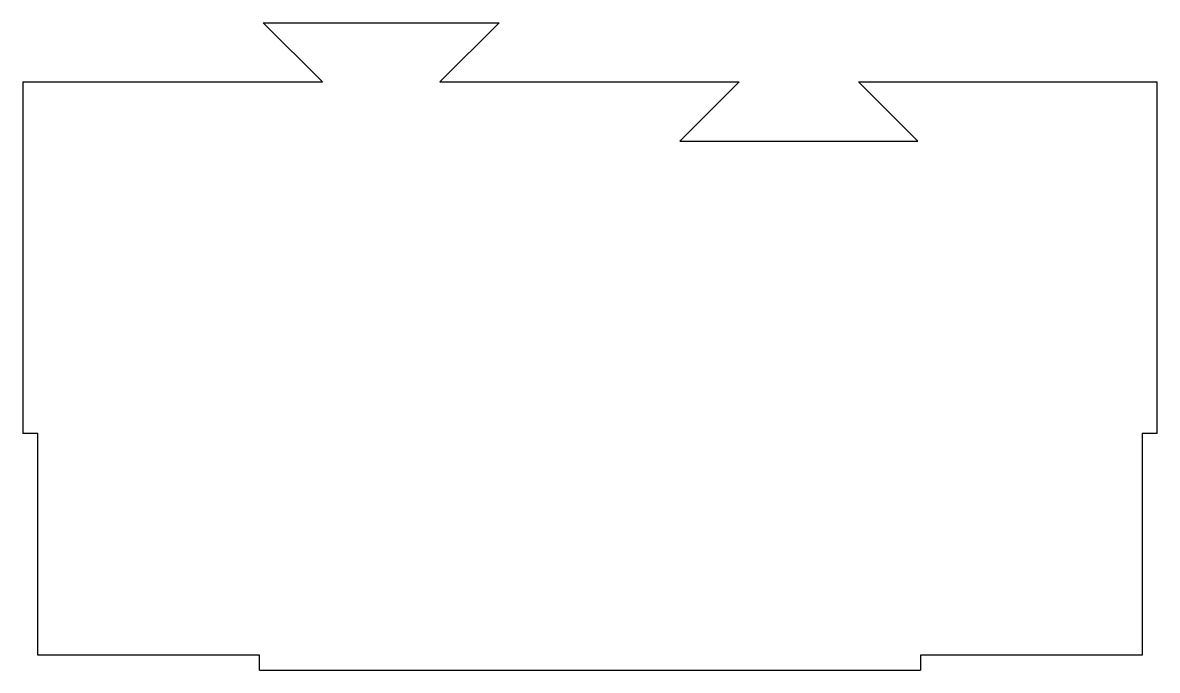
# Model space of a CAD drawing. Extents: x 0 to 479, y 0 to 274.
import ezdxf

# ---------------------------------------------------------------- set-up
doc = ezdxf.new("R2010")
doc.units = 0
doc.layers.get('0').update_dxf_attribs({"linetype": 'CONTINUOUS'})

msp = doc.modelspace()

# ---------------------------------------------------------------- linework, layer by layer
at = {"color": 7}
for points in [[(126.69551, 248.754106), (101.695533, 273.754109), (201.212654, 273.754109), (176.212677, 248.754106), (302.546033, 248.754106)], [(0.120758, 248.754106), (126.69551, 248.754106)], [(0.120758, 248.754106), (0.120758, 100.120781)], [(302.546033, 248.754106), (277.545924, 223.754103)], [(378.02888, 223.754103), (353.028771, 248.754106), (479.120721, 248.754106)], [(479.120721, 100.120781), (479.120721, 248.754106)], [(277.545924, 223.754103), (378.02888, 223.754103)], [(6.470669, 100.120781), (0.120758, 100.120781)], [(6.470669, 6.47078), (6.470669, 100.120781)], [(479.120721, 100.120781), (472.770695, 100.120781), (472.770695, 6.47078)], [(100.120786, 6.47078), (6.470669, 6.47078)], [(100.120786, 0.12078), (100.120786, 6.47078)], [(379.12071, 6.47078), (379.12071, 0.12078)], [(472.770695, 6.47078), (379.12071, 6.47078)], [(100.120786, 0.12078), (379.12071, 0.12078)]]:
    msp.add_lwpolyline(points, dxfattribs=at)

doc.saveas('drawing.dxf')
